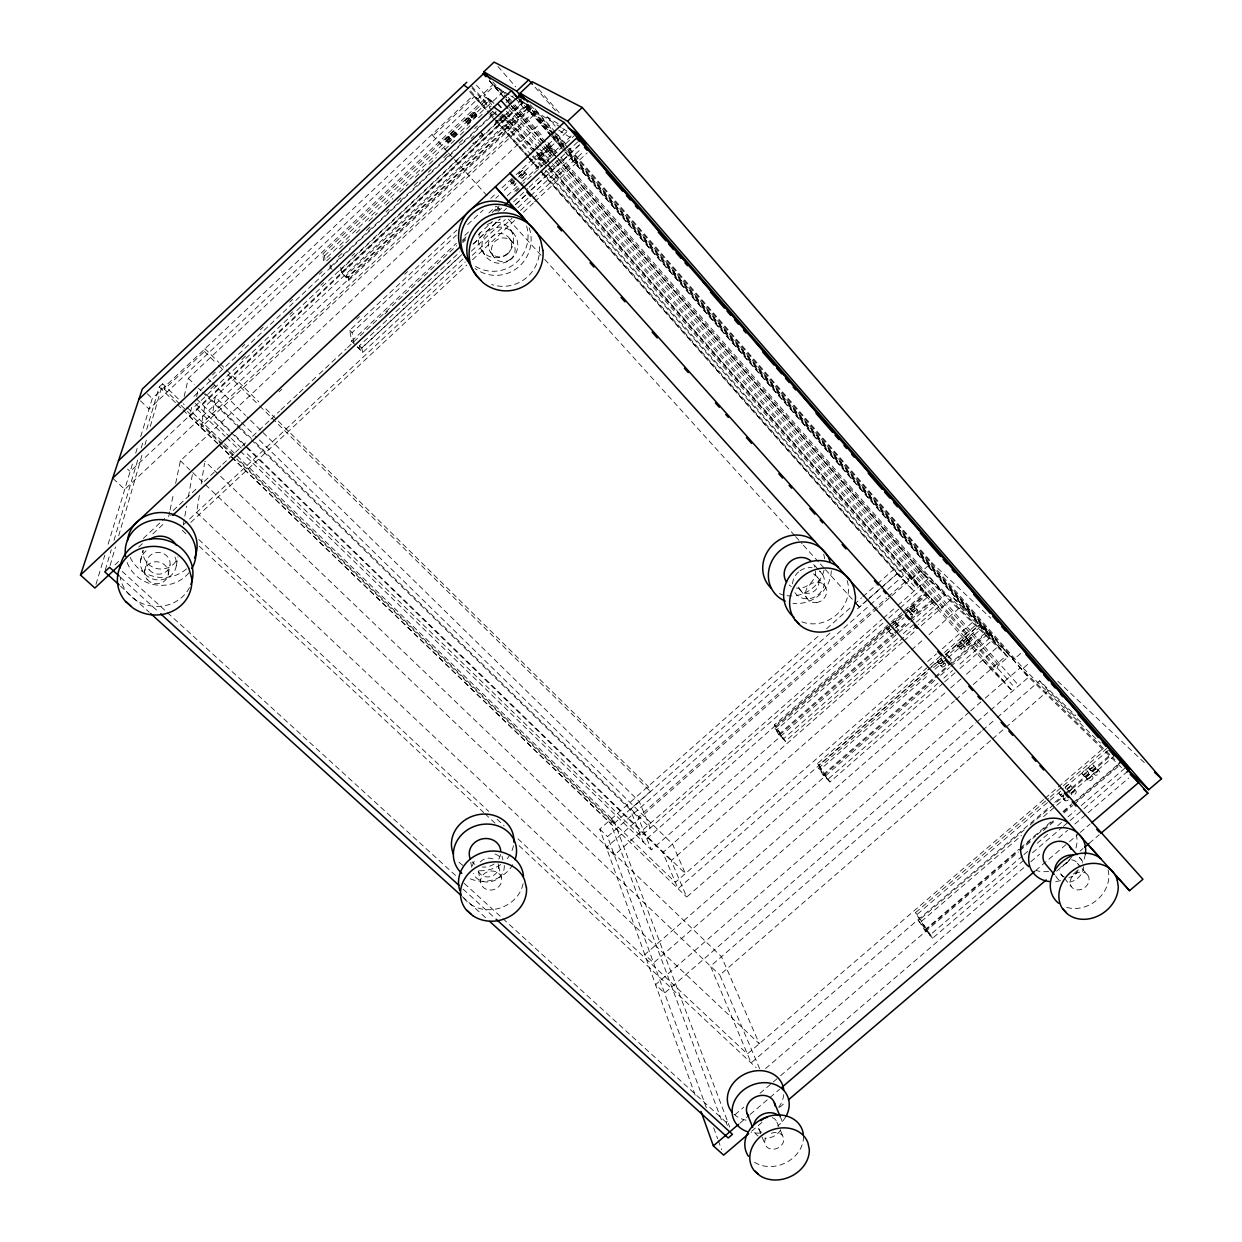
<?xml version="1.0" encoding="UTF-8"?>
<svg xmlns="http://www.w3.org/2000/svg" width="1242" height="1242" viewBox="0 0 1242 1242"><rect width="100%" height="100%" fill="white"/><g stroke="black" fill="none" stroke-linecap="round" stroke-linejoin="round"><path stroke-width="0.75" stroke-dasharray="5 3.75" d="M474.196 112.23C472.969 114.838 468.125 117.229 472.581 113.348C478.76 109.405 473.264 122.089 470.454 115.754M472.193 117.711L475.934 114.171M468.576 117.633C464.042 117.602 464.694 125.985 468.979 122.756C474.366 118.844 467.411 116.344 464.834 121.048M524.947 172.762L520.165 177.373L524.947 172.762L522.556 170.201L517.759 174.811L522.044 178.584L526.453 174.253L524.155 171.567L519.187 176.054L524.171 171.582M522.711 170.247L517.759 174.811M451.172 139.12C449.883 144.879 441.81 140.501 447.058 137.412C451.917 134.773 450.706 141.309 447.539 142.659M448.579 136.496L445.086 139.787M199.357 495.403L196.609 512.48L759.297 1043.73L721.478 956.666L204.868 461.217M201.204 484.007L204.573 463.126M467.427 123.781L471.184 120.257M183.288 524.745L186.673 506.115M188.334 496.878L192.401 474.444M176.317 565.7L177.932 556.773M168.275 574.316L170.076 564.862M196.671 396.617L198.378 388.156L201.157 390.873M454.262 131.047C449.713 132.692 451.017 139.741 455.177 135.782C459.431 132.133 451.529 129.23 450.504 134.555M179.717 404.023L164.41 389.227L204.418 351.455L204.977 348.754L218.794 362.4M169.688 511.782L168.508 517.448L171.334 514.809M170.092 509.888L173.663 492.903M175.634 483.448L180.385 460.798L547.179 116.934L558.263 123.796M217.645 443.689L189.653 416.629L191.594 407.407M144.631 571.211L146.804 561.788M184.142 396.462L188.334 378.36L485.777 97.87L493.058 103.07M140.517 560.949L143.078 550.299A17.73 16.41 8.6 0 0 156.275 568.432A17.73 16.41 8.6 0 0 177.078 559.102M164.41 389.227L165.233 386.278M110.119 565.467L115.475 546.915M118.689 535.799L142.271 454.215M144.941 444.931L147.084 437.526M150.298 426.394L162.624 383.747L181.937 402.439M105.291 569.985L111.283 549.647M114 540.41L138.53 457.211M141.246 447.958L143.435 440.568M146.696 429.484L159.224 386.961L162.624 383.747M95.96 584.392L104.809 555.158M108.132 544.198L132.925 462.334M135.704 453.159L137.924 445.8M140.703 436.625L152.238 398.558L473.186 95.587L477.72 98.987M552.938 149.459C550.998 156.678 541.745 151.912 548.824 147.845C555.655 146.028 550.454 151.648 547.97 154.024M475.065 112.96C469.787 114.047 472.286 121.406 475.826 116.298C478.279 111.889 472.985 113.845 471.355 116.531M473.093 118.471L476.804 114.916M479.614 137.101L482.905 134.431L479.691 137.815M481.461 134.307L481.927 133.531L481.197 133.841M504.221 114.714L500.495 117.943L503.072 115.009M473.606 142.752L472.814 143.917L474.568 142.768M476.074 141.293L475.096 142.287M495.201 122.415L498.446 119.837L495.108 123.3M565.576 152.285L1007.93 657.08L997.807 665.991L996.907 669.438L552.255 165.512M513.877 180.447L511.797 183.148L514.002 181.813M516.129 182.978L514.048 185.663L516.92 183.754M512.496 179.05L510.478 181.658L514.048 185.663M514.731 181.565L512.713 184.173L515.461 182.326M480.607 135.238L479.552 136.216M491.723 104.592L483.821 95.65L494.161 85.9L503.274 91.629L507.093 95.991M322.765 254.005L487.966 98.242L492.484 101.456L323.572 260.618L322.765 254.005L324.535 255.852L325.326 262.109M324.535 255.852L489.69 100.198L493.974 103.241L489.752 107.216M503.274 91.629L492.469 101.797L483.821 95.65M326.739 260.789L332.359 255.495M339.392 248.881L350.632 238.278M356.252 232.984L361.872 227.69M368.905 221.076L377.335 213.127M385.765 205.178L392.782 198.565M399.815 191.951L408.245 184.002M415.278 177.389L423.708 169.44M429.328 164.146L436.361 157.532M444.791 149.583L454.619 140.315M460.239 135.021L470.081 125.752M478.512 117.804L484.132 112.51M212.46 374.913L215.27 372.258M242.004 347.092L244.814 344.438M260.292 329.86L263.118 327.22M289.852 302.039L292.662 299.4M319.396 274.218L322.206 271.579M338.274 256.923L342.497 252.949M366.39 230.469L372.01 225.175M386.06 211.932L388.87 209.293M397.3 201.359L401.523 197.385M414.16 185.477L418.383 181.503M428.226 172.25L431.036 169.595M443.673 157.687L447.896 153.713M459.136 143.125L463.359 139.166M474.599 128.578L477.409 125.939M490.047 114.016L492.857 111.376M330.17 267.139L495.837 111.19M193.907 396.353L496.226 111.796M506.115 102.496L513.179 95.836M471.168 138.499L473.978 135.859M210.798 388.793L215.037 384.803M241.833 359.606L246.071 355.616M289.79 314.49L292.615 311.835M320.824 285.287L323.65 282.648M351.859 256.1L354.684 253.446M504.392 115.304L194.621 406.631L225.175 436.284M521.842 99.577L339.734 270.834L348.816 280.288L530.598 109.575L523.099 101.006M346.782 277.82L346.316 275.289L526.453 106.02L528.378 107.216L346.782 277.82L341.612 272.417L523.379 101.518L519.435 99.081M189.653 416.629L523.845 102.465L549.709 131.978M523.286 107.371L204.651 406.802L200.909 427.512L534.402 114.512L523.286 107.371L515.694 98.723M348.816 280.288L348.241 277.292L528.316 108.132L530.598 109.575M278.938 391.913L281.763 389.274M356.64 319.194L359.466 316.555M404.69 274.234L407.516 271.594M462.909 259.035L362.68 352.557L351.626 341.208L349.778 330.279L456.916 230.049M490.745 198.394L496.381 193.131M502.016 187.852L514.716 175.976M516.129 174.672L565.467 128.516M353.877 342.978L352.091 332.654L456.357 235.142M467.629 224.6L483.122 210.1M495.806 198.254L498.632 195.615M504.268 190.337L516.951 178.475M518.349 177.171L569.084 129.727M351.626 341.208L456.326 243.354M464.818 235.421L469.057 231.462M488.867 212.941L495.946 206.327M507.264 195.755L521.407 182.527M522.82 181.208L573.757 133.608M115.025 564.846L119.279 560.872M143.373 538.36L164.643 518.488M173.135 510.54L184.484 499.952M185.896 498.616L198.658 486.709M204.325 481.399L221.34 465.517M222.753 464.182L246.847 441.671M252.53 436.377L269.53 420.479M270.958 419.159L279.466 411.211M280.878 409.876L297.894 393.993M299.306 392.658L317.735 375.441M319.147 374.121L346.083 348.955M347.496 347.636L456.652 245.637M462.319 240.343L467.986 235.049M492.096 212.537L499.175 205.908M514.778 191.346L574.301 135.704M384.942 313.962L387.768 311.323M462.583 241.414L465.408 238.775M495.061 211.078L499.3 207.119M516.237 191.299L519.063 188.66M545.89 163.602L548.7 160.963M462.707 242.609L465.533 239.97M496.645 210.907L499.486 208.252M138.716 547.085L143.063 543.018M152.859 533.874L164.27 523.208M497.98 211.513L502.249 207.523M461.713 254.703L360.18 349.452L359.481 345.68L459.882 251.94M478.263 234.769L492.406 221.557M503.724 211L506.55 208.361M513.614 201.763L527.757 188.551M529.17 187.231L580.092 139.694M472.985 244.177L499.781 219.166M515.29 204.682L525.164 195.475M530.8 190.212L580.154 144.15M362.68 352.557L361.81 348.086L460.766 255.728M473.481 243.851L500.34 218.794M515.88 204.278L525.785 195.041M531.436 189.762L579.486 144.91M471.386 251.132L505.277 219.524M517.976 207.662L529.278 197.121M530.691 195.817L581.52 148.388M183.257 524.931L465.222 261.969M472.302 255.371L511.968 218.375M520.476 210.441L531.809 199.869M533.222 198.549L584.237 150.981M190.771 522.416L466.837 265.043M472.503 259.764L514.964 220.176M523.472 212.258L533.377 203.02M534.79 201.701L587.171 152.859M513.21 179.811L510.478 181.658M695.178 1095.165L599.793 829.144L819.332 635.174M826.598 628.747L852.773 605.63M854.217 604.342L861.575 597.852M862.942 596.626L876.076 585.029M877.489 583.787L893.479 569.659L906.505 582.84M721.431 1119.911L610.676 823.353L613.781 820.589L183.319 403.79M236.741 459.198L613.703 823.85L650.373 791.465L648.169 786.403L264.344 407.392M856.685 604.109L859.278 606.981L897.236 573.462L540.022 170.496M830.013 633.11L630.191 809.567L643.201 841.905L888.465 626.077M857.523 608.813L866.217 601.128M867.661 599.855L902.422 569.162L926.206 592.869L902.981 613.3M706.372 1107.802L607.571 836.642L868.841 606.065M870.285 604.776L881.898 594.53M887.704 589.407L903.477 575.496L545.16 170.744M909.144 623.344L651.398 849.87L638.124 817.314L886.633 598.116M888.092 596.843L909.889 577.608L938.673 606.655L918.412 624.431M877.504 608.409L606.375 847.494L614.309 855.117L881.929 619.385M878.948 607.121L890.545 596.905M892.004 595.617L920.322 570.652L998.32 646.383L965.236 675.229M911.426 579.346L920.834 571.041L945.286 594.763L935.474 603.379L533.874 148.698M560.577 159.085L922.496 570.823L931.795 562.626L990.883 618.221M883.372 618.112L896.46 606.577M897.919 605.304L927.712 579.051L557.642 158.293M882.907 623.158L640.919 836.223L245.264 451.933M888.698 618.05L898.851 609.123M900.295 607.85L922.03 588.708M897.531 638.636L783.36 738.943L774.418 724.831L890.033 623.08M891.477 621.807L924.731 592.543L926.066 594.064L907.281 610.583M889.924 624.804L901.521 614.573M916.969 625.704L785.332 741.303L775.8 726.275L891.383 624.571M892.827 623.298L905.837 611.856M785.332 741.303L778.75 734.457L775.008 728.542L889.629 627.691M891.088 626.418L904.145 614.93M905.589 613.657L927.355 594.514L932.928 600.259L909.781 620.596M783.36 738.943L776.421 730.001L893.898 626.667M895.358 625.394L904.052 617.74M909.858 612.632L928.706 596.051L927.355 594.514M778.75 734.457L893.2 633.855M894.659 632.582L907.685 621.109M909.144 619.836L932.323 599.467L938.673 606.655M779.603 735.031L893.883 634.584M895.327 633.311L908.337 621.869M910.603 622.056L933.906 601.594M903.322 633.56L914.873 623.406M916.317 622.133L936.561 604.357M902.406 642.207L662.855 852.524L678.039 888.698L926.842 671.13M903.85 640.934L915.463 630.734M921.269 625.642L953.219 597.588L980.683 624.043L942.849 657.127M934.76 680.414L686.702 897.066L671.223 860.644L910.06 651.212M911.519 649.939L923.179 639.723M929 634.615L961.044 606.515L991.721 636.308L958.358 665.433M921.874 666.628L675.369 882.348L237.796 458.919M927.712 661.52L936.468 653.866M942.305 648.759L975.855 619.401L566.942 152.642M938.052 683.162L827.793 779.417L817.422 763.613L928.395 666.535M929.854 665.262L943.004 653.758M944.463 652.485L978.044 623.096M943.206 683.131L829.935 781.963L818.866 765.134L929.823 668.103M931.283 666.83L944.417 655.341M945.876 654.068L979.457 624.695L994.019 638.776L959.166 669.19M928.302 669.857L941.389 658.4M829.935 781.963L823.011 774.744L818.664 768.115L927.79 672.698M933.611 667.622L942.336 659.983M943.796 658.71L981.615 625.642L994.019 638.776M827.793 779.417L820.139 769.652L929.233 674.297M935.04 669.205L946.683 659.036M948.127 657.763L983.043 627.257L987.918 631.961L950.177 664.951M823.011 774.744L933.549 678.179M935.009 676.921L987.359 631.169M823.834 775.287L934.201 678.893M935.645 677.635L948.717 666.209M940.598 675.322L949.354 667.684M950.813 666.395L988.756 633.265L550.982 133.437M943.858 678.101L952.552 670.494M944.65 681.858L957.722 670.447M944.851 693.005L644.784 954.632L653.571 962.876L954.353 700.969M950.673 687.928L963.792 676.486M955.812 699.696L967.502 689.527M973.34 684.435L1006.424 655.621L552.162 137.272M922.496 570.823L1013.922 659.316L1024.634 650.001M969.179 712.132L655.559 984.689L664.594 993.119L975.964 722.86M970.639 710.859L983.757 699.448M985.216 698.19L1020.287 667.699L1114.959 759.607M568.619 148.652L1023.175 668.274L1029.96 662.374M977.423 721.586L989.129 711.433M990.588 710.16L1028.593 677.185L567.873 150.934M981.118 731.554L710.533 966.152L751.115 1062.904L1048.962 807.409M982.577 730.28L995.742 718.87M997.202 717.597L1039.616 680.833L1075.867 715.765M759.669 1068.788L719.817 975.017L991.038 740.17M992.498 738.912L1004.235 728.743M1005.694 727.486L1048.217 690.676L1082.714 723.977M1043.622 799.584L747.373 1053.961L515.508 836.518M1045.081 798.327L1056.818 788.251M1058.293 786.993L1103.75 747.963M1022.476 855.862L929.994 935.024L915.385 912.761L1048.745 798.296M1050.204 797.038L1061.926 786.962M1063.4 785.705L1107.367 747.963M1023.75 860.24L932.649 938.191L917.062 914.485L1063.54 788.779M1065.015 787.521L1108.951 749.795M1054.831 802.379L1063.649 794.818M1065.108 793.56L1110.596 754.546M932.649 938.191L924.669 929.994L918.521 920.617L1024.246 829.935M1030.115 824.905L1063.897 795.936M1065.357 794.678L1110.876 755.633M929.994 935.024L920.229 922.371L1021.498 835.524M1043.513 816.646L1055.25 806.57M1056.725 805.313L1065.527 797.768M1071.396 792.738L1115.44 754.981M924.669 929.994L1018.89 849.264M1020.365 848.007L1051.291 821.521M1063.074 811.43L1071.908 803.853M1073.367 802.596L1117.552 764.762M925.445 930.336L1018.021 851.034M1019.496 849.776L1035.657 835.928M1037.132 834.671L1053.294 820.822M1063.587 812.004L1070.93 805.716M1076.798 800.686L1117.955 765.429M765.584 1068.539L1018.378 852.012M1019.853 850.754L1033.08 839.421M1043.373 830.603L1053.666 821.785M1063.944 812.982L1072.762 805.421M1074.237 804.164L1119.803 765.134M1023.951 854.605L1028.345 850.832M1037.163 843.287L1048.9 833.242M1057.703 825.697L1062.112 821.925M1067.98 816.91L1075.324 810.622M1081.192 805.592L1125.221 767.898M1032.568 852.695L1061.957 827.545M1063.431 826.287L1082.527 809.939M1084.002 808.682L1126.618 772.213M727.346 1125.469L726.135 1122.271L729.07 1119.756M734.969 1114.711L743.787 1107.165M759.98 1093.317L771.763 1083.257M773.223 1081.999L779.122 1076.969M780.581 1075.696L1024.898 866.792M1030.782 861.746L1039.616 854.201M1058.743 837.838L1067.577 830.293M1074.935 823.989L1086.703 813.929M1088.178 812.672L1128.621 778.082M739.844 1123.249L748.895 1115.502M750.137 1114.447L779.572 1089.312M1035.611 870.58L1068.555 842.449M1069.471 841.672L1078.863 833.63M1080.338 832.373L1090.057 824.067M751.612 1131.26L761.92 1122.457M779.603 1107.383L785.487 1102.353M1056.554 871.139L1069.812 859.837M1080.121 851.034L1083.071 848.519M1089.281 843.225L1099.279 834.702M500.635 116.344L499.781 116.95M456.792 133.919L453.051 137.35M526.406 174.097L521.485 178.724M549.011 145.624C542.723 146.059 544.105 156.259 549.212 150.794C554.631 144.212 546.759 146.308 544.074 150.235M551.231 148.155L546.294 152.766M541.605 152.549C535.349 152.968 536.699 163.168 541.791 157.734C547.225 151.151 539.37 153.232 536.668 157.175M543.825 155.079L538.888 159.69M543.189 153.791C529.465 160.637 550.811 163.727 543.189 153.791C536.373 159.38 539.152 162.904 545.424 156.337M519.28 99.624L523.845 102.465M509.127 94.858L492.888 84.673L149.056 409.068L138.887 399.319M510.757 95.867L517.246 99.934M518.877 100.959L522.121 102.993L130.146 471.525L127.553 469.103M561.105 127.429L530.536 108.271L124.728 489.41L112.696 478.17M562.719 128.438L569.147 132.475M558.698 130.115L571.227 138.157M965.05 646.694L964.786 646.508A2.422 1.18 -40.2 0 0 962.208 647.548A2.422 1.18 -40.2 0 0 961.324 649.814L961.587 649.985A2.422 1.18 -40.2 0 0 964.18 648.945A2.422 1.18 -40.2 0 0 965.05 646.694L963.59 645.064M911.162 616.808A2.267 1.04 -40.8 0 0 912.249 614.511L910.665 612.849A2.282 1.04 -40.8 0 0 908.989 613.315M912.249 614.511L912.016 614.355A2.267 1.04 -40.8 0 0 910.339 614.821M959.911 648.215L960.175 648.402A2.422 1.18 -40.2 0 0 962.752 647.346A2.422 1.18 -40.2 0 0 963.637 645.095L963.373 644.909A2.422 1.18 -40.2 0 0 960.78 645.964A2.422 1.18 -40.2 0 0 959.911 648.215L961.37 649.83M1092.758 776.824L1092.401 776.56A2.888 1.661 -38.8 0 0 1089.172 777.632A2.888 1.661 -38.8 0 0 1088.303 780.473L1088.644 780.737A2.888 1.661 -38.8 0 0 1091.889 779.665A2.888 1.661 -38.8 0 0 1092.758 776.824L1091.097 774.946M1086.672 778.641L1087.029 778.905A2.888 1.661 -38.8 0 0 1090.274 777.834A2.888 1.661 -38.8 0 0 1091.144 774.992L1090.786 774.729A2.888 1.661 -38.8 0 0 1087.557 775.8A2.888 1.661 -38.8 0 0 1086.672 778.641L1088.303 780.473L1086.734 778.687M504.764 119.31L512.542 125.163M120.521 577.282L158.262 611.638M463.126 889.163L494.766 917.962M120.552 586.193L149.273 612.275M462.428 896.662L486.848 918.832M122.182 571.367L457.072 876.852M464.229 883.372L501.442 917.31M502.87 918.614L726.135 1122.271M198.813 539.525L488.649 811.321M497.126 819.285L504.19 825.914M182.279 530.334L186.533 534.308M199.263 546.232L483.681 812.516M485.094 813.852L494.999 823.12M519.063 845.647L756.145 1067.608M1057.842 681.253L1144.705 762.992M180.385 460.798L189.995 469.957M192.743 472.565L719.817 975.017M147.27 393.792L152.238 398.558M599.793 829.144L607.571 836.642M181.099 405.373L221.433 444.388M222.83 445.738L235.343 457.848M159.224 386.961L175.945 403.122M177.342 404.457L181.518 408.509M182.916 409.844L217.754 443.518M219.135 444.869L610.676 823.353M219.042 445.04L230.205 455.83M231.602 457.18L686.702 897.066M1023.175 668.274L1100.412 743.027M226.572 437.634L239.069 449.759M240.451 451.11L651.398 849.87M222.473 444.077L201.561 423.848L532.445 113.255L551.603 135.13M223.87 445.428L236.415 457.568M1007.93 657.08L926.532 577.903L545.595 144.817M1121.526 767.587L1027.01 675.632L567.33 150.608M229.258 429.779L212.568 413.539L215.254 396.85L240.203 421.24M234.816 435.181L685.382 873.592L672.543 844.017L255.433 436.144M196.593 398.961L229.646 431.114M231.043 432.464L244.922 445.971M246.32 447.322L671.223 860.644M195.289 403.386L229.987 437.091M231.385 438.442L243.882 450.582M205.52 393.761L240.156 427.574M241.553 428.925L254.02 441.096M255.402 442.462L650.296 827.979L639.273 801.54L246.956 416.784M188.334 378.36L194.621 384.477M202.555 392.224L235.871 424.748M237.253 426.099L249.751 438.302M251.148 439.652L638.124 817.314M241.585 422.59L254.051 434.793M208.268 378.857L211.031 381.558M212.413 382.909L245.574 415.433M204.418 351.455L216.853 363.72M218.235 365.086L222.365 369.169M227.891 374.618L258.274 404.582M259.656 405.948L650.373 791.465M220.176 363.751L258.833 401.927M982.717 659.983L1004.188 681.703M349.778 330.279L352.091 332.654M915.385 912.761L917.062 914.485M359.481 345.68L361.81 348.086M918.521 920.617L920.229 922.371M357.665 346.875L360.18 349.452M329.611 266.921L332.033 269.436M817.422 763.613L818.866 765.134M346.316 275.289L348.241 277.292M818.664 768.115L820.139 769.652M774.418 724.831L775.8 726.275M329.844 264.856L331.645 266.735M775.008 728.542L776.421 730.001M447.477 151.819L431.874 134.571L432.884 135.828L474.491 96.566L486.057 109.606M448.486 153.061L487.485 196.158M496.583 206.219L500.79 210.736M508.288 219.135L543.391 257.932M544.679 259.361L794.647 535.442M795.579 536.591L802.084 543.779M803.388 545.207L818.99 562.455M820.279 563.884L824.564 568.494M825.48 569.628L855.381 602.665M888.247 626.558A2.189 0.994 -41.2 0 0 886.804 629.104L888.154 630.594M889.256 631.976L890.623 633.482A2.267 1.04 -41.2 0 0 892.548 633.11M895.265 621.714L896.615 623.22A2.267 1.025 -41.1 0 1 895.513 625.502M894.923 625.673A2.267 1.04 -41.1 0 1 897.764 624.462L899.255 626.201A2.267 1.04 -41.1 0 1 897.236 628.871M941.157 658.99L942.569 660.573M1059.379 794.181L1060.994 795.982M1063.416 798.684L1065.031 800.5M937.632 662.048L939.061 663.632M940.489 665.246L941.917 666.845M906.8 610.334A2.267 1.025 -40.8 0 1 908.259 610.226L909.61 611.732A2.267 1.025 -40.8 0 1 909.377 613.129M481.042 132.335L482.905 134.415M948.453 657.158A2.422 1.18 -40.5 0 1 949.587 657.266L951.015 658.881M946.683 654.208L948.096 655.792M915.928 608.409L917.45 610.133A2.282 1.04 -40.7 0 1 916.27 612.306A2.282 1.04 -40.7 0 1 913.988 613.036L912.482 611.312A2.282 1.04 -40.7 0 1 913.646 609.154A2.282 1.04 -40.7 0 1 915.928 608.409L916.099 608.627A2.282 1.04 -40.7 0 1 914.919 610.785A2.282 1.04 -40.7 0 0 913.833 612.834L913.988 613.036M913.367 605.739L914.702 607.245M1070.371 793.343A2.872 1.661 -39.3 0 1 1069.983 793.11L1069.75 792.738A2.872 1.661 -39.3 0 1 1071.241 789.803A2.872 1.661 -39.3 0 1 1074.299 789.291L1076.162 791.48A2.872 1.661 -39.3 0 1 1075.23 793.917A2.872 1.661 -39.3 0 1 1072.498 795.253M1070.216 784.975L1071.83 786.791M909.967 608.735L911.302 610.241M493.757 118.316L525.894 154.551M527.167 155.995L538.733 169.036M469.678 91.629L488.603 112.975M489.891 114.435L495.03 120.226M495.977 121.297L528.455 157.92M529.387 158.976L541.31 172.421M542.242 173.476L900.776 577.887L913.926 591.208L543.949 173.74M956.945 645.157L958.358 646.756M503.833 115.304L534.836 150.406M536.032 151.757L548.948 166.381M550.159 167.748L1012.509 691.126L990.852 669.19L535.023 153.558M476.416 85.108L493.121 104.002M502.11 114.186L548.343 166.521M549.632 167.965L918.273 585.184M501.147 115.227L533.905 152.3M1082.496 774.34L1084.111 776.172M970.483 641.881L969.008 640.189A2.437 1.18 -40.1 0 0 966.509 640.95A2.437 1.18 -40.1 0 0 965.313 643.278L966.913 645.126A2.422 1.18 -40 0 0 969.412 644.381A2.422 1.18 -40 0 0 970.623 642.036L970.421 641.803A2.422 1.18 -40 0 0 967.922 642.549A2.422 1.18 -40 0 0 966.726 644.877L966.913 645.126M962.41 640.391L963.823 641.99M471.712 86.241L489.674 106.548M494.813 112.339L498.663 116.701M499.936 118.145L528.16 150.049M533.299 155.84L544.85 168.896M546.123 170.34L914.36 586.457M471.944 88.058L491.211 109.808M492.5 111.268L497.638 117.074M498.927 118.518L531.033 154.784M532.306 156.244L543.872 169.3M960.578 641.99L961.991 643.573M470.547 90.914L488.711 111.407M490 112.851L495.139 118.658M496.427 120.101L528.549 156.337M529.822 157.796L542.676 172.281M509.096 109.591L541.124 145.966M542.412 147.41L553.948 160.513M555.221 161.957L998.552 665.231M1093.317 773.052L1095.009 774.992A2.888 1.661 -38.6 0 0 1098.176 774.294A2.888 1.661 -38.6 0 0 1099.465 771.375L1099.186 771.049A2.888 1.661 -38.6 0 0 1096.034 771.748A2.888 1.661 -38.6 0 0 1094.73 774.651L1095.009 774.992M1089.032 768.736L1090.647 770.568M506.441 111.252L538.469 147.581M539.758 149.04L551.293 162.112M552.566 163.571L1012.618 685.227M1086.859 770.614L1088.458 772.431M506.115 113.224L550.967 164.053M966.043 637.208L967.456 638.807M504.019 114.885L532.601 147.239M508.382 97.435L513.489 103.257M514.762 104.716L542.863 136.698M547.986 142.519L559.474 155.607M560.747 157.066L945.286 594.763M1097.571 769.202L1097.85 769.543A2.888 1.661 -38.6 0 1 1096.562 772.446A2.888 1.661 -38.6 0 1 1093.395 773.145L1093.115 772.819A2.888 1.661 -38.6 0 1 1094.419 769.916A2.888 1.661 -38.6 0 1 1097.571 769.202L1099.279 771.158M1093.395 764.994L1094.994 766.826M492.795 81.972L506.86 97.963M508.133 99.422L511.983 103.785M513.257 105.244L555.453 153.263M494.161 85.9L504.423 97.559M505.696 99.003L510.819 104.84M512.108 106.3L544.136 142.721M545.424 144.181L556.944 157.284M558.232 158.743L920.834 571.041M489.317 80.606L501.302 94.221M506.425 100.059L510.26 104.421M511.549 105.88L556.354 156.834M489.348 80.87L504.687 98.304M505.975 99.764L509.81 104.111M511.083 105.57L544.322 143.358M509.282 106.796L542.568 144.6M543.841 146.059L555.36 159.131M556.649 160.591L1017.384 684M855.769 602.975L859.278 606.981M1079.329 857.415L1081.751 860.163M497.918 66.478L515.787 86.909M534.929 108.799L555.345 132.149M556.618 133.608L568.106 146.742M569.379 148.202L931.795 562.626M530.303 104.856L567.346 147.193M528.176 104.281L553.668 133.422M554.941 134.881L566.414 147.984M567.703 149.444L1013.922 659.316M526.81 104.017L566.6 149.475M526.468 103.94L553.28 134.555M554.553 136.015L566.042 149.149M526.453 106.02L528.316 108.132M981.615 625.642L983.043 627.257M552.892 136.589L561.834 146.804M519.544 99.764L550.237 134.773M551.51 136.232L564.287 150.825M518.519 98.894L550.889 135.828M953.219 597.588L961.044 606.515M547.179 116.934L555.252 126.156M1039.616 680.833L1048.217 690.676M538.609 89.051L561.477 115.335M535.038 87.204L556.649 112.059M1077.342 863.159L1080.866 867.226M1082.046 868.577L1087.945 875.346A10.06 8.383 -35.8 0 1 1079.453 889.831A10.06 8.383 -35.8 0 1 1071.489 877.675A10.06 8.383 -35.8 0 1 1087.961 875.331M818.276 569.488L813.231 563.651A16.255 14.842 -37.9 0 1 814.954 567.144M822.064 573.851L819.549 570.932A16.534 15.044 -37.7 0 1 818.649 594.328A16.534 15.044 -37.7 0 1 794.942 592.667M817.329 577.142L825.061 586.208M1060.947 874.259L1063.261 876.992M1064.41 878.373L1071.334 886.586M969.008 640.189L969.195 640.437A2.437 1.18 -40.1 0 1 967.999 642.766A2.437 1.18 -40.1 0 1 965.5 643.527M510.462 229.786L514.576 234.816M799.724 589.345L807.191 598.582M509.437 238.464L512.993 242.982M550.61 146.789L545.642 151.369M490.419 252.017L493.664 256.737M481.725 250.263L485.296 255.666M1074.299 789.291L1074.532 789.664A2.872 1.661 -39.3 0 1 1073.849 791.822A2.872 1.661 -39.3 0 1 1071.458 793.374M1071.582 794.88L1071.38 794.554A2.872 1.661 -39.3 0 1 1072.871 791.62A2.872 1.661 -39.3 0 1 1075.914 791.107M949.587 657.266L949.742 657.53A2.422 1.18 -40.5 0 1 949.664 658.307M897.78 624.478L897.904 624.695A2.267 1.04 -41.1 0 1 895.87 627.365M776.871 1121.945L779.743 1128.761M780.457 1130.453L783.314 1137.268M758.924 1129.04L765.134 1144.456M613.781 820.589L729.722 1127.084M611.716 818.602L613.703 823.85M713.669 1127.829L717.643 1138.743M718.311 1140.56L721.633 1149.673M502.047 856.235L502.932 859.899M498.663 866.155L501.675 879.103A10.666 9.439 -16.1 0 1 486.647 889.412A10.666 9.439 -16.1 0 1 485.11 873.079A10.666 9.439 -16.1 0 1 501.69 879.103M478.279 870.844L480.623 881.991M470.78 862.352L471.913 867.894M340.712 267.216L341.612 272.417M498.089 863.78A10.526 9.331 -16 0 1 491.848 876.184A10.526 9.331 -16 0 1 478.481 871.356M480.266 861.979A10.526 9.331 -16 0 1 494.968 859.945M504.252 865.395A16.177 14.361 -16 0 1 491.739 881.463A16.177 14.361 -16 0 1 473.202 873.39M472.441 865.953A16.177 14.361 -16 0 1 475.934 858.967M495.015 854.015A16.177 14.361 -16 0 1 501.426 858.486M500.557 854.465A15.929 14.174 -15.9 0 1 497.949 860.287M494.114 863.982A15.929 14.174 -15.9 0 1 482.377 867.04M474.925 864.37A15.929 14.174 -15.9 0 1 472.115 861.777M512.806 864.618A31.842 28.349 -15.9 0 1 468.933 878.218M513.412 845.786A31.485 28.085 -15.8 0 1 510.943 852.912M510.027 854.589A31.485 28.085 -15.8 0 1 506.596 859.309M500.666 864.572A31.485 28.085 -15.8 0 1 477.533 870.611M462.816 865.348A31.485 28.085 -15.8 0 1 457.227 860.225M523.084 883.761A32.835 29.047 -16.1 0 1 493.897 909.408A32.835 29.047 -16.1 0 1 460.549 892.377M813.401 573.882A10.743 9.781 -37.7 0 1 815.109 590.462A10.743 9.781 -37.7 0 1 798.575 587.047M792.536 583.787A16.534 15.044 -37.7 0 1 798.885 571.63M800.034 570.761A16.534 15.044 -37.7 0 1 812.113 567.734M815.621 571.041A16.255 14.842 -37.9 0 1 796.417 588.103M791.371 586.472A16.255 14.842 -37.9 0 1 789.198 585.013M823.648 554.305A32.137 29.389 -38 0 1 824.672 558.884M824.098 569.954A32.137 29.389 -38 0 1 795.097 595.71M791.853 595.943A32.137 29.389 -38 0 1 787.04 595.679M783.919 595.104A32.137 29.389 -38 0 1 779.417 593.614M847.153 580.526A33.534 30.46 -37.6 0 1 836.58 614.728A33.534 30.46 -37.6 0 1 800.935 621.466M831.286 570.792A32.509 29.684 -37.9 0 1 792.939 603.224M175.013 557.099A18.04 16.674 8.2 0 1 166.909 578.182A18.04 16.674 8.2 0 1 143.358 572.112A18.04 16.674 8.2 0 1 147.239 549.958M188.877 572.81A35.459 32.82 8.6 0 1 154.613 584.734A35.459 32.82 8.6 0 1 126.824 561.617M186.502 568.867A35.009 32.447 8.9 0 1 130.1 557.285M189.514 587.544A36.655 33.813 7.8 0 1 151.089 605.956A36.655 33.813 7.8 0 1 120.148 576.847M771.375 1133.278A9.796 8.073 -24.1 0 1 783.749 1140.032A9.796 8.073 -24.1 0 1 770.537 1148.974A9.796 8.073 -24.1 0 1 767.214 1136.104M772.26 1117.66A9.672 7.995 -24.1 0 1 777.306 1124.01M761.532 1132.331A9.672 7.995 -24.1 0 1 758.489 1126.975M780.162 1117.21A14.888 12.311 -24.1 0 1 782.367 1123.218M780.69 1129.785A14.888 12.311 -24.1 0 1 764.762 1138.2M758.101 1136.011A14.888 12.311 -24.1 0 1 754.049 1130.965M783.764 1094.683A29.016 24.172 -24.1 0 1 778.703 1107.259M746.1 1120.191A29.016 24.172 -24.1 0 1 734.053 1114.307M803.481 1136.213A30.165 24.856 -24.1 0 1 786.419 1162.388A30.165 24.856 -24.1 0 1 754.375 1162.108M785.891 1116.542A29.327 24.359 -24.1 0 1 777.476 1126.075M760.135 1132.983A29.327 24.359 -24.1 0 1 751.006 1132.626M1071.691 859.852A9.92 8.306 -35.8 0 1 1078.258 865.146M1078.165 869.695A9.92 8.306 -35.8 0 1 1069.036 877.489M1064.347 876.992A9.92 8.306 -35.8 0 1 1059.736 870.052M1079.515 857.648A15.261 12.777 -35.8 0 1 1083.164 863.221M1083.583 866.668A15.261 12.777 -35.8 0 1 1068.974 882.193M1058.789 879.74A15.261 12.777 -35.8 0 1 1055.11 874.213M1076.209 834.391A29.746 25.073 -36 0 1 1075.945 848.084M1072.032 856.406A29.746 25.073 -36 0 1 1068.493 860.877M1067.157 862.227A29.746 25.073 -36 0 1 1062.655 865.845M1048.652 871.387A29.746 25.073 -36 0 1 1036.216 870.502M1108.05 869.835A30.941 25.818 -35.8 0 1 1097.012 899.938A30.941 25.818 -35.8 0 1 1064.673 906.691M1085.337 854.31A30.072 25.275 -35.9 0 1 1082.481 862.973M1077 870.72A30.072 25.275 -35.9 0 1 1071.101 875.75M1060.637 880.578A30.072 25.275 -35.9 0 1 1053.247 881.665M1069.424 859.712A15.028 12.637 -35.9 0 1 1060.746 867.118M487.221 224.647A17.776 17.59 -78 0 1 513.288 236.259A17.776 17.59 -78 0 1 494.052 257.637A17.776 17.59 -78 0 1 480.111 232.549M529.139 227.767A35.568 35.18 -78 0 1 475.018 268.458M526.608 226.028A35.133 34.745 -80.2 0 1 474.118 265.54M539.478 246.537A36.748 36.344 -72 0 1 491.615 284.511M947.056 655.59A2.406 1.164 -40.5 0 1 948.081 656.894M950.052 661.287A2.422 1.18 -40.5 0 0 951.155 659.129L950.999 658.85A2.422 1.18 -40.5 0 0 950.332 658.664M944.293 662.716A2.422 1.18 -40.7 0 1 941.591 665.402A2.422 1.18 -40.7 0 1 940.706 663.709A2.422 1.18 -40.7 0 1 943.858 661.893M945.628 654.006A2.406 1.164 -40.5 0 1 946.652 655.31M945.705 664.299A2.422 1.18 -40.6 0 1 942.849 667.016A2.422 1.18 -40.6 0 1 942.352 664.982A2.422 1.18 -40.6 0 1 945.55 663.663M886.804 629.104A2.189 0.994 -41.2 0 0 889.505 628.017A2.189 0.994 -41.2 0 0 888.247 630.688A2.189 0.994 -41.2 0 0 891.182 629.089A2.267 1.04 -41.2 0 0 889.132 631.573A2.267 1.04 -41.2 0 0 891.197 631.604A2.267 1.04 -41.2 0 0 890.623 633.482M893.836 624.26A2.267 1.025 -41.1 0 1 896.522 623.127M895.715 628.048A2.267 1.04 -41.1 0 1 897.392 626.232A2.267 1.04 -41.1 0 1 899.115 625.968M908.259 610.226A2.267 1.025 -40.8 0 1 908.026 611.623M908.15 611.84A2.267 1.025 -40.8 0 1 909.61 611.732M892.486 622.77A2.267 1.025 -41.1 0 1 895.172 621.621A2.267 1.025 -41.1 0 1 894.162 623.996M917.279 609.915A2.282 1.04 -40.7 0 0 914.997 610.66A2.282 1.04 -40.7 0 1 912.637 611.53M910.898 613.005A2.282 1.04 -40.8 0 1 910.231 614.883M1067.204 790.021A2.857 1.646 -39.3 0 1 1069.828 786.59A2.857 1.646 -39.3 0 1 1071.908 788.22A2.857 1.646 -39.3 0 1 1068.213 790.812M1061.972 793.98A2.763 1.584 -39.6 0 1 1059.255 794.011A2.763 1.584 -39.6 0 1 1060.42 791.201M1064.844 799.01A2.872 1.661 -39.5 0 1 1063.525 796.696M1065.776 788.608A2.872 1.646 -39.4 0 1 1067.794 784.975A2.872 1.646 -39.4 0 1 1070.356 786.217A2.872 1.646 -39.4 0 1 1066.599 788.996M1063.587 795.796A2.763 1.584 -39.6 0 1 1060.87 795.812A2.763 1.584 -39.6 0 1 1062.034 793.017M1068.353 799.848A2.872 1.661 -39.5 0 1 1065.403 800.764A2.872 1.661 -39.5 0 1 1065.155 798.513M470.314 119.465L466.573 122.989L470.314 119.465M449.418 137.179L445.785 140.719L449.418 137.179M450.334 138.312L446.825 141.712L450.334 138.312M469.46 118.3L465.781 121.84L469.445 118.3M456 132.987L452.243 136.48L456 132.987M455.038 131.978L451.296 135.316L455.038 131.978M816.413 602.587A10.899 9.905 -37.6 0 0 825.076 586.177A10.899 9.905 -37.6 0 0 806.834 588.351A10.899 9.905 -37.6 0 0 816.413 602.587M147.099 579.346A11.908 10.992 7.8 0 0 167.484 577.064A11.908 10.992 7.8 0 0 154.769 561.819A11.908 10.992 7.8 0 0 147.099 579.346M149.226 569.814A11.721 10.836 8.2 0 0 169.3 567.578A11.721 10.836 8.2 0 0 156.787 552.535A11.721 10.836 8.2 0 0 149.226 569.814M510.089 259.562A11.939 11.815 -72 0 0 508.304 238.992A11.939 11.815 -72 0 0 491.537 250.962A11.939 11.815 -72 0 0 510.089 259.562M506.596 254.812A11.768 11.628 -74.8 0 0 504.826 234.536A11.768 11.628 -74.8 0 0 488.323 246.32A11.768 11.628 -74.8 0 0 506.596 254.812M510.167 259.951A18.102 17.9 -74.8 0 0 507.481 228.761A18.102 17.9 -74.8 0 0 482.051 246.863A18.102 17.9 -74.8 0 0 510.167 259.951M938.688 662.188A2.329 1.133 -40.7 0 0 941.296 659.254A2.329 1.133 -40.7 0 0 938.207 660.107A2.329 1.133 -40.7 0 0 938.688 662.188M958.063 645.297A2.422 1.164 -40.2 0 0 960.734 642.254A2.422 1.164 -40.2 0 0 957.504 643.185A2.422 1.164 -40.2 0 0 958.063 645.297M959.476 646.88A2.422 1.164 -40.2 0 0 962.146 643.853A2.422 1.164 -40.2 0 0 958.917 644.769A2.422 1.164 -40.2 0 0 959.476 646.88M963.528 640.515A2.422 1.164 -40.1 0 0 966.198 637.472A2.422 1.164 -40.1 0 0 962.954 638.419A2.422 1.164 -40.1 0 0 963.528 640.515M940.116 663.771A2.329 1.133 -40.7 0 0 942.709 660.837A2.329 1.133 -40.7 0 0 939.635 661.691A2.329 1.133 -40.7 0 0 940.116 663.771M964.941 642.114A2.422 1.164 -40.1 0 0 967.611 639.071A2.422 1.164 -40.1 0 0 964.366 640.018A2.422 1.164 -40.1 0 0 964.941 642.114M910.976 608.813A2.267 1.025 -40.7 0 0 913.491 605.972A2.267 1.025 -40.7 0 0 910.526 606.903A2.267 1.025 -40.7 0 0 910.976 608.813M912.311 610.319A2.267 1.025 -40.7 0 0 914.842 607.493A2.267 1.025 -40.7 0 0 911.876 608.409A2.267 1.025 -40.7 0 0 912.311 610.319M1083.956 774.635A2.872 1.646 -38.8 0 0 1087.076 770.971A2.872 1.646 -38.8 0 0 1082.993 771.825A2.872 1.646 -38.8 0 0 1083.956 774.635M1085.57 776.452A2.872 1.646 -38.8 0 0 1088.691 772.803A2.872 1.646 -38.8 0 0 1084.608 773.642A2.872 1.646 -38.8 0 0 1085.57 776.452M1090.492 769.015A2.872 1.646 -38.6 0 0 1093.612 765.367A2.872 1.646 -38.6 0 0 1089.529 766.236A2.872 1.646 -38.6 0 0 1090.492 769.015M1092.106 770.847A2.872 1.646 -38.6 0 0 1095.227 767.183A2.872 1.646 -38.6 0 0 1091.128 768.053A2.872 1.646 -38.6 0 0 1092.106 770.847"/><path stroke-width="1.5" d="M121.84 562.843L94.858 588.04L80.497 575.077L142.318 389.01L466.806 82.251M490.233 79.053L483.837 71.788L494.083 62.1L528.673 79.907L532.492 84.285M138.887 399.319L483.371 73.852L485.933 76.756M118.518 460.627L511.331 90.682L517.712 97.963M483.837 71.788L516.703 91.178L528.673 79.907M527.757 101.937L520.103 93.181L532.259 81.739L582.265 107.48L1161.503 778.812L1148.695 789.741L1126.618 768.394M112.696 478.17L519.389 95.525M80.497 575.077L564.085 122.446L1147.887 793.234L1100.754 833.444M520.103 93.181L567.578 121.219L582.265 107.48M523.907 186.828L508.428 201.282L495.341 186.781L1129.537 890.654L1142.951 879.274L523.907 186.828L509.888 173.166L515.057 178.941M172.654 515.368L461.232 245.823M505.059 204.899L509.313 200.925M523.441 187.728L577.188 137.52M1119.011 763.488L1121.961 760.973L1129.552 769.698L1126.618 772.213M748.662 1133.76L723.62 1155.122L713.358 1145.869L738.586 1124.321M781.311 1087.821L1034.679 871.387M1091.532 822.809L1138.619 782.584L1130.267 774.48M788.437 1099.838L1046.245 879.941M1084.545 847.261L1088.97 843.489M482.952 73.604L511.875 91.008L516.982 96.845M564.085 122.446L518.799 95.184L521.361 98.102M758.257 1174.218L754.639 1170.958L759.623 1175.46A30.413 24.964 -24.1 0 0 792.054 1175.801A30.413 24.964 -24.1 0 0 809.303 1149.347L807.937 1142.888A30.507 25.042 -24.1 0 0 767.09 1132.083A30.507 25.042 -24.1 0 0 754.515 1171.035M516.284 96.177L519.063 97.885M568.262 128.035L575.186 132.289L585.743 144.445L583.461 143.001M572.22 131.668L576.94 134.586L582.979 141.51L580.092 139.694M470.997 914.128L466.759 910.277L472.628 915.587M130.798 606.065L125.737 601.485L132.739 607.819A37.027 34.108 7.4 0 0 173.709 610.567A37.027 34.108 7.4 0 0 191.454 576.785M1066.195 912.591L1062.841 908.973L1067.483 913.972A31.205 25.942 -35.7 0 0 1099.496 915.245A31.205 25.942 -35.7 0 0 1118.281 887.238L1117.334 880.252M463.84 85.061L468.172 88.213M493.943 107.076L501.349 112.494M798.823 623.794L794.864 619.525L800.329 625.425A33.86 30.677 -37.5 0 0 836.145 627.94A33.86 30.677 -37.5 0 0 855.474 596.346L854.015 588.273A33.953 30.771 -37.5 0 0 808.992 572.22A33.953 30.771 -37.5 0 0 794.725 619.634M480.887 280.397L476.152 275.274L482.703 282.353A37.12 36.701 -69.6 0 0 542.987 250.465M119.092 575.977L109.575 567.315L104.747 571.832L119.108 584.873M160.668 613.827L458.966 885.375M496.101 919.173L732.47 1134.334L728.185 1137.983L489.721 921.44M150.717 613.579L460.999 895.358M1154.501 772.229L1161.503 778.812M1106.56 745.309L1113.531 752.031M1121.961 760.973L1113.81 753.118L1126.696 766.64M1112.879 753.304L1122.737 762.619L579.812 138.514M1124.072 764.404L1129.552 769.698M1143.727 789.182L1147.887 793.234M1087.868 844.42L1099.232 857.027M1115.642 875.237L1129.537 890.654M526.701 191.951L530.567 196.283M557.72 226.634L561.601 230.965M590.028 262.761L593.909 267.092M621.047 297.443L624.928 301.775M652.081 332.126L657.251 337.917M684.389 368.253L688.27 372.6M715.408 402.936L719.289 407.267M725.747 414.502L728.34 417.39M746.426 437.619L751.596 443.41M778.75 473.745L782.615 478.092M789.089 485.312L791.666 488.199M809.768 508.428L814.938 514.219M820.108 519.994L822.685 522.882M842.076 544.555L845.957 548.902M874.384 580.682L878.265 585.029M883.435 590.804L886.027 593.692M905.418 615.364L909.284 619.711M914.454 625.487L917.046 628.374M937.726 651.491L941.607 655.838M945.488 660.17L949.354 664.501M968.744 686.174L972.626 690.521M977.796 696.296L980.373 699.184M1001.068 722.316L1004.933 726.648M1008.814 730.979L1012.696 735.311M1032.086 756.999L1035.952 761.33M1039.833 765.662L1043.715 769.993M1064.394 793.126L1068.275 797.457M1072.157 801.789L1076.022 806.12M1096.702 829.252L1099.294 832.14M501.411 100.866L507.807 108.147M498.43 104.514L500.992 107.417M1069.626 846.376L1076.892 854.651M516.703 91.178L524.341 99.919M567.578 121.219L1148.695 789.741M603.628 167.359L612.539 177.606M615.085 180.525L620.177 186.393M622.723 189.312L626.542 193.705M631.635 199.558L634.196 202.493M653.292 224.445L662.203 234.676M664.749 237.61L669.842 243.463M673.676 247.857L676.222 250.775M681.315 256.628L683.861 259.562M702.956 281.515L719.522 300.533M723.341 304.927L727.16 309.32M730.979 313.714L733.525 316.632M753.91 340.06L769.186 357.618M773.005 362.012L776.824 366.39M780.644 370.784L784.478 375.177M803.574 397.13L820.124 416.148M822.685 419.082L826.504 423.475M831.597 429.328L834.143 432.247M853.238 454.199L869.804 473.233M872.35 476.152L876.169 480.545M881.261 486.398L883.807 489.332M888.899 495.185L891.446 498.104M904.192 512.744L919.468 530.303M922.014 533.237L927.106 539.09M930.926 543.484L933.472 546.402M953.856 569.814L969.133 587.388M971.679 590.307L976.786 596.16M980.606 600.554L984.425 604.947M1003.52 626.899L1026.451 653.245M1030.27 657.623L1034.089 662.017M1054.474 685.444L1069.75 703.003M1072.296 705.922L1076.115 710.315M1079.935 714.709L1083.754 719.102M1088.861 724.955L1091.408 727.874M1104.138 742.514L1106.684 745.433M576.847 138.638L579.393 141.557M584.485 147.394L587.031 150.313M606.112 172.234L622.646 191.221M626.465 195.615L630.284 199.993M635.361 205.846L637.907 208.765M658.26 232.145L665.898 240.901M668.444 243.82L673.537 249.673M676.067 252.592L681.159 258.429M684.979 262.823L687.525 265.741M710.424 292.041L724.412 308.109M726.958 311.028L730.777 315.421M734.596 319.799L738.4 324.178M743.492 330.03L746.038 332.949M762.572 351.936L774.03 365.086M776.56 368.02L781.653 373.858M785.472 378.236L789.291 382.629M793.11 387.007L795.641 389.926M815.994 413.307L832.544 432.294M835.09 435.228L838.893 439.606M843.986 445.443L846.532 448.378M851.624 454.215L854.17 457.134M868.158 473.202L882.146 489.286M884.692 492.205L889.784 498.042M893.603 502.436L897.407 506.814M920.306 533.113L940.66 556.494M943.206 559.412L947.025 563.79M952.117 569.643L954.663 572.562M973.744 594.483L990.278 613.47M992.824 616.389L997.9 622.242M1001.72 626.62L1005.539 630.998M1025.892 654.379L1041.153 671.906M1043.699 674.841L1048.791 680.678M1051.337 683.597L1055.157 687.975M1060.233 693.828L1062.779 696.746M1078.04 714.274L1098.394 737.655M1102.213 742.048L1106.032 746.426M1109.851 750.805L1113.67 755.198M1054.21 874.446L1044.817 863.206A15.028 12.637 -35.9 0 1 1051.927 843.194A15.028 12.637 -35.9 0 1 1071.039 849.388M774.325 1102.663L780.224 1116.574M747.11 1113.391L752.683 1127.441M701.016 1111.466L713.358 1145.869M188.737 568.137L191.346 576.8M526.344 887.238L524.497 879.802A33.223 29.327 -16.2 0 0 478.17 866.202A33.223 29.327 -16.2 0 0 466.619 910.37M542.878 250.48L540.844 241.01A37.244 36.81 -69.8 0 0 489.006 220.641A37.244 36.81 -69.8 0 0 475.997 275.398M461.838 873.468A31.842 28.349 -15.9 0 1 459.788 836.813A31.842 28.349 -15.9 0 1 499.517 826.535A31.842 28.349 -15.9 0 1 515.042 859.728M526.453 887.223A33.13 29.234 -16.2 0 1 508.863 916.938A33.13 29.234 -16.2 0 1 472.643 915.556M453.392 853.891A31.485 28.085 -15.8 0 1 477.875 814.721A31.485 28.085 -15.8 0 1 513.877 842.092M470.19 858.579A15.929 14.174 -15.9 0 1 481.57 839.064A15.929 14.174 -15.9 0 1 500.743 850.723M459.866 890.592A32.835 29.047 -16.1 0 1 485.079 851.95A32.835 29.047 -16.1 0 1 523.503 876.122M786.559 582.141A16.255 14.842 -37.9 0 1 789.881 561.881A16.255 14.842 -37.9 0 1 810.638 560.732M785.239 601.144A32.509 29.684 -37.9 0 1 779.821 550.78A32.509 29.684 -37.9 0 1 829.998 561.4M771.313 588.351A32.137 29.389 -38 0 1 771.732 545.999A32.137 29.389 -38 0 1 815.125 541.574M794.011 617.336A33.534 30.46 -37.6 0 1 792.38 572.826A33.534 30.46 -37.6 0 1 838.35 567.33M125.597 601.594A37.136 34.202 7.5 0 1 135.487 550.843A37.136 34.202 7.5 0 1 188.691 568.153M125.582 556.54A35.459 32.82 8.6 0 1 166.599 520.196A35.459 32.82 8.6 0 1 191.827 568.572M127.445 540.534A35.009 32.447 8.9 0 1 170.822 513.738A35.009 32.447 8.9 0 1 194.528 557.953M119.977 567.982A36.655 33.813 7.8 0 1 164.472 539.727A36.655 33.813 7.8 0 1 190.926 584.345M149.692 539.478A17.73 16.41 8.6 0 1 176.302 545.238M748.662 1116.185A14.671 12.187 -24.1 0 1 756.456 1096.577A14.671 12.187 -24.1 0 1 774.977 1105.799M747.575 1131.741A29.327 24.359 -24.1 0 1 735.311 1099.465A29.327 24.359 -24.1 0 1 773.921 1084.142A29.327 24.359 -24.1 0 1 785.891 1116.542M731.833 1111.963A29.016 24.172 -24.1 0 1 746.318 1073.367A29.016 24.172 -24.1 0 1 783.749 1089.839M748.445 1156.302A30.165 24.856 -24.1 0 1 765.491 1117.427A30.165 24.856 -24.1 0 1 803.357 1134.567M753.754 1124.445A14.888 12.311 -24.1 0 1 763.582 1113.919A14.888 12.311 -24.1 0 1 777.725 1114.959M760.973 1120.765A9.672 7.995 -24.1 0 1 767.494 1117.319M1049.614 881.541A30.072 25.275 -35.9 0 1 1029.401 852.912A30.072 25.275 -35.9 0 1 1062.547 827.653A30.072 25.275 -35.9 0 1 1085.337 854.31M1028.764 866.59A29.746 25.073 -36 0 1 1029.075 829.066A29.746 25.073 -36 0 1 1069.083 823.446M1062.717 909.066A31.298 26.02 -35.7 0 1 1077.683 867.459A31.298 26.02 -35.7 0 1 1117.303 880.283M1058.65 903.276A30.941 25.818 -35.8 0 1 1059.193 864.51A30.941 25.818 -35.8 0 1 1100.723 858.548M1054.66 870.766A15.261 12.777 -35.8 0 1 1073.057 855.07M469.585 263.444A35.568 35.18 -78 0 1 474.304 211.916A35.568 35.18 -78 0 1 524.931 219.477M467.256 259.531A35.133 34.745 -80.2 0 1 468.482 211.714A35.133 34.745 -80.2 0 1 515.756 209.293M475.903 274.078A36.748 36.344 -72 0 1 477.254 224.072A36.748 36.344 -72 0 1 526.763 221.495"/></g></svg>
